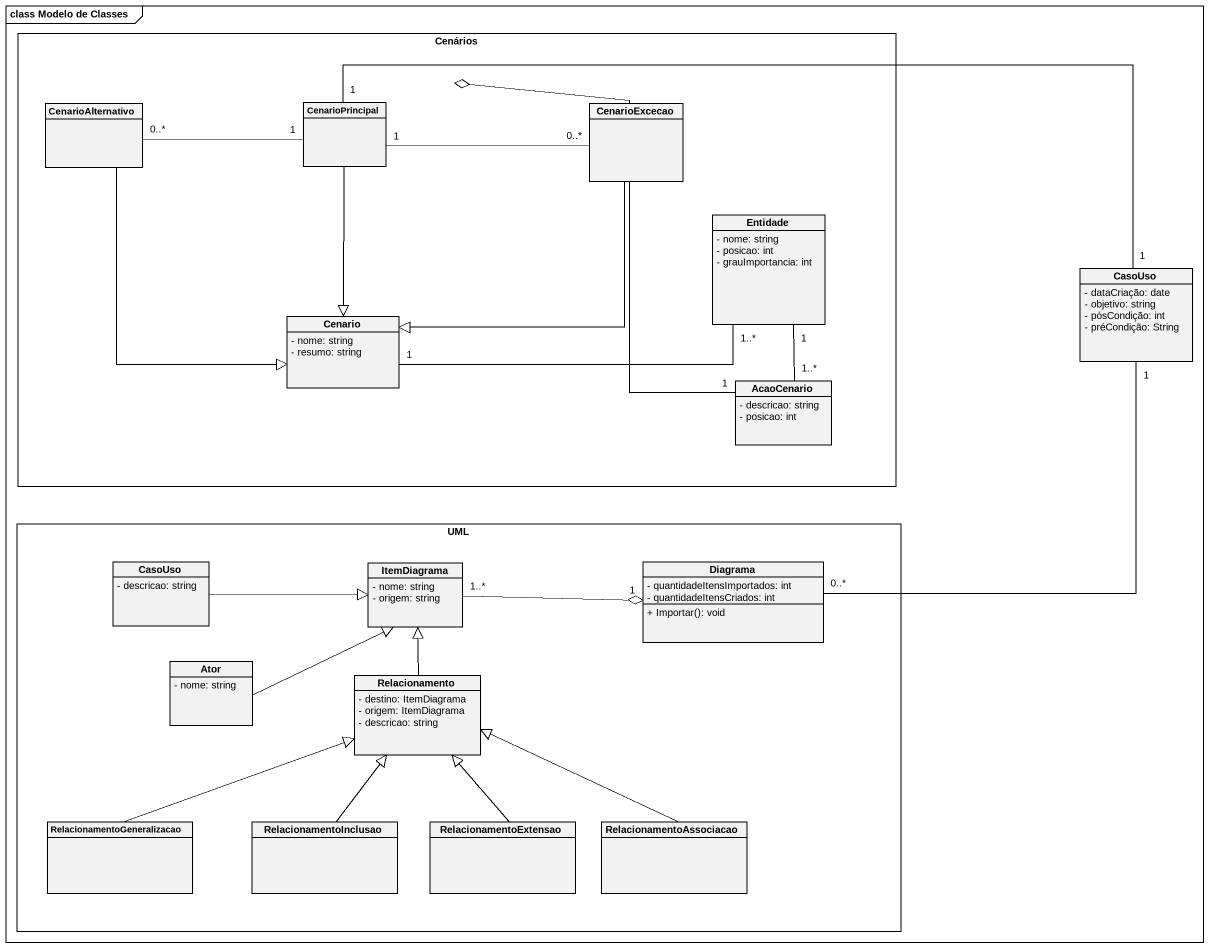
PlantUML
@startuml
mainframe class Modelo de Classes
hide circle
hide empty members
skinparam classAttributeIconSize 0
rectangle Cenários {
  class CenarioAlternativo
  class CenarioPrincipal
  class CenarioExcecao
  class Entidade {
    - nome: string
    - posicao: int
    - grauImportancia: int
  }
  class Cenario {
    - nome: string
    - resumo: string
  }
  class AcaoCenario {
    - descricao: string
    - posicao: int
  }
}
class CasoUso {
  - dataCriação: date
  - objetivo: string
  - pósCondição: int
  - préCondição: String
}
rectangle UML {
  class "CasoUso" as CasoUso_2 {
    - descricao: string
  }
  class ItemDiagrama {
    - nome: string
    - origem: string
  }
  class Diagrama {
    - quantidadeItensImportados: int
    - quantidadeItensCriados: int
    + Importar(): void
  }
  class Ator {
    - nome: string
  }
  class Relacionamento {
    - destino: ItemDiagrama
    - origem: ItemDiagrama
    - descricao: string
  }
  class RelacionamentoGeneralizacao
  class RelacionamentoInclusao
  class RelacionamentoExtensao
  class RelacionamentoAssociacao
}
CenarioAlternativo "0..*" -right- "1" CenarioPrincipal
CenarioAlternativo --|> Cenario
CenarioPrincipal "1" -right- "1" CasoUso
CenarioPrincipal --|> Cenario
CenarioExcecao "0..*" -left- "1" CenarioPrincipal
CenarioExcecao --|> Cenario
Cenario "1" -right- "1..*" Entidade
AcaoCenario "1" -left-o Cenários
AcaoCenario "1..*" -up- "1" Entidade
CasoUso_2 -right-|> ItemDiagrama
ItemDiagrama "1..*" -right-o "1" Diagrama
Diagrama "0..*" -up- "1" CasoUso
Ator -right-|> ItemDiagrama
Relacionamento -up-|> ItemDiagrama
RelacionamentoGeneralizacao -right-|> Relacionamento
RelacionamentoInclusao -up-|> Relacionamento
RelacionamentoExtensao -up-|> Relacionamento
RelacionamentoAssociacao -left-|> Relacionamento
@enduml
